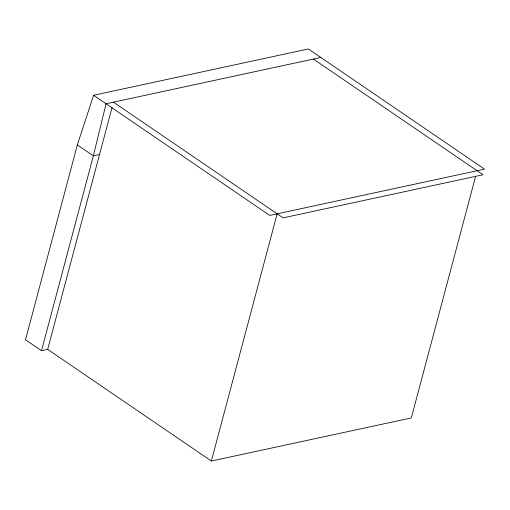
<?xml version="1.0" encoding="UTF-8"?>
<svg xmlns="http://www.w3.org/2000/svg" width="510" height="510" viewBox="0 0 510 510"><rect width="100%" height="100%" fill="white"/><g stroke="black" fill="none" stroke-linecap="round" stroke-linejoin="round"><path stroke-width="0.76" d="M93.598 95.268L269.739 215.424L484.5 169.129L308.359 48.973L93.598 95.268L77.341 144.948L25.5 339.775L41.514 350.695L47.685 349.369L211.369 461.027L411.321 417.926L475.664 176.103M41.514 350.695L93.349 155.869L106.055 103.759L320.815 57.464M47.685 349.369L112.047 107.482M211.369 461.027L277.14 213.83M99.526 154.536L93.349 155.869L77.341 144.948M313.408 59.064L483.027 174.771L283.075 217.872L113.456 102.166"/></g></svg>
